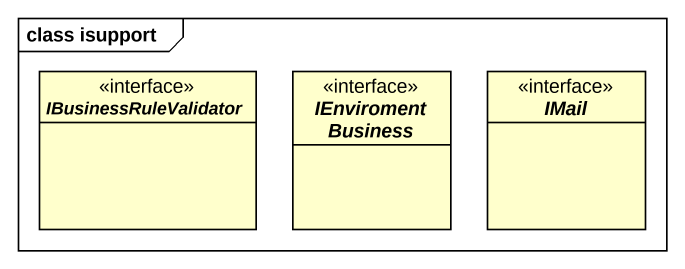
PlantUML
@startuml
mainframe class isupport
hide circle
hide empty members
interface IBusinessRuleValidator <<interface>>
interface IEnviromentBusiness <<interface>>
interface IMail <<interface>>
@enduml
